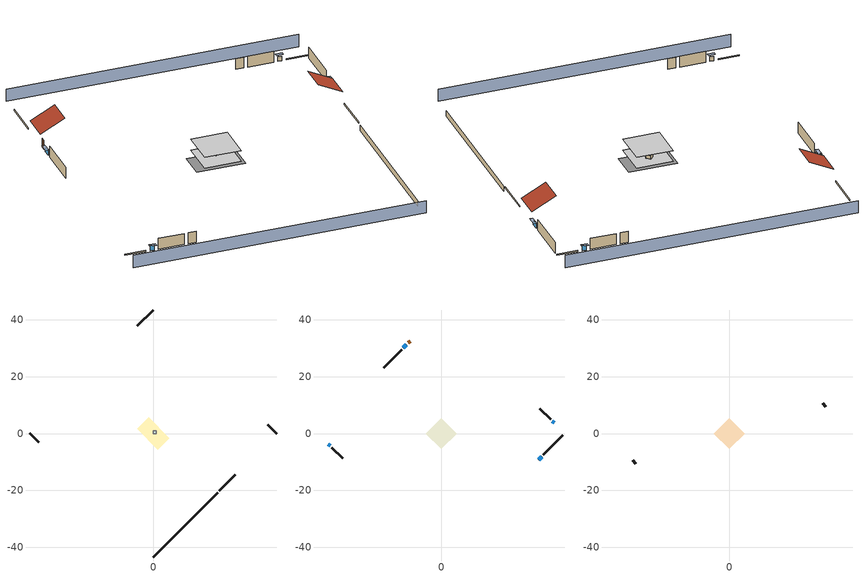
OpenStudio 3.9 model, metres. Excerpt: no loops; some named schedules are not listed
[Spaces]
crawlspace - vented 1
 floor foundation (Slab1 construction): -5.66,1.62 -1.62,5.66 5.66,-1.62 1.62,-5.66 z-0.91
 wall outside (RimJoist1 construction): 23.31,-20.19 28.91,-14.59 z0.3:0.61
 wall outside (RimJoist2 construction): -43.5,0 -40.38,-3.13 z0.3:0.61
 wall outside (RimJoist3 construction): 0,43.5 -5.6,37.9 z0.3:0.61
 wall outside (RimJoist4 construction): 43.5,0 40.38,3.13 z0.3:0.61
 wall foundation (FoundationWall1 construction): 0,-43.5 22.65,-20.85 z-0.91:0.3
furnace airloop ret air space
 floor adiabatic (AdiabaticConst): 0,0 0,1 1,1 1,0 z0
 wall adiabatic (AdiabaticConst): 0,1 0,0 1,0 1,1 0,1 z0:1
 ceiling adiabatic (AdiabaticConst): 1,0 1,1 0,1 0,0 z1
conditioned space 1
 floor to crawlspace - vented 1 (Floor1 construction): -5.43,0 0,5.43 5.43,0 0,-5.43 z0.3
 wall outside (Wall1 construction): 36,-7.5 42.84,-0.66 z0.3:2.74
 wall outside (Wall2 construction): -38.51,-4.99 -34.71,-8.79 z0.3:2.74
 wall outside (Wall3 construction): -13.99,29.51 -20.3,23.2 z0.3:2.74
 wall outside (Wall4 construction): 38.51,4.99 34.71,8.79 z0.3:2.74
 wall outside (AdiabaticWallConstruction): 34.28,-9.22 35.34,-8.16 / -12.28,31.22 -13.34,30.16 z0.3:1.31; -39.72,-3.78 -39.16,-4.34 / 39.72,3.78 39.16,4.34 z0.3:1.37
 wall outside (AdiabaticWallConstruction 1): -10.97,32.53 -11.62,31.88 z0.3:2.34
 window (WindowConstruction): 34.28,-9.22 35.34,-8.16 z0.3:1.31
 window (WindowConstruction 1): -39.72,-3.78 -39.16,-4.34 z0.3:1.37
 window (WindowConstruction 2): -12.28,31.22 -13.34,30.17 z0.3:1.31
 window (WindowConstruction 3): 39.72,3.78 39.16,4.34 z0.3:1.37
 door (Door): -10.97,32.53 -11.62,31.88 z0.3:2.34
attic - vented 1
 floor to conditioned space 1 (Floor2 construction Reversed): -5.43,0 0,5.43 5.43,0 0,-5.43 z2.74
 wall outside (Wall5 construction): -34.05,-9.45 -32.86,-10.64 z0.3:2.74
 wall outside (Wall6 construction): 34.05,9.45 32.86,10.64 z0.3:2.74
 roof outside (Roof1 construction): 33.63,-9.87,2.74 30,-6.25,5.31 25.94,-10.3,5.31 29.57,-13.93,2.74
 roof outside (Roof2 construction): -10.32,33.18,2.74 -6.69,29.55,5.31 -2.63,33.61,5.31 -6.26,37.24,2.74
shading: 46.73,3.23 3.23,46.73 / -46.73,-3.23 -3.23,-46.73 z0:2.74; 35.56,-7.94 34.07,-9.43 34.5,-9.86 35.99,-8.38 z1.62; -38.95,-4.55 -39.93,-3.57 -40.37,-4 -39.38,-4.98 z1.68; -13.55,29.95 -12.06,31.44 -12.49,31.87 -13.98,30.38 z1.62; 38.95,4.55 39.93,3.57 40.37,4 39.38,4.98 z1.68
[Site]
Portland Intl Arpt_OR: Latitude {deg}=45.59; Longitude {deg}=-122.6; Time Zone {hr}=-8; Elevation {m}=33; Terrain=Suburbs; Keep Site Location Information=Yes
[Site:GroundTemperature:Shallow]
10.2558, 8.96328, 8.85977, 9.47314, 11.9355, 14.3863, 16.5111, 17.8571, 17.9714, 16.8767, 14.8061, 12.4304
[Site:WaterMainsTemperature]
Calculation Method=Schedule; Temperature Schedule=mains temperature schedule
[Building]
Building 1
[Material] Roughness=Rough
Name | Thickness {m} | Conductivity {W/m-K} | Density {kg/m3} | Specific Heat {J/kg-K} | Thermal Absorptance | Solar Absorptance | Visible Absorptance
asphalt or fiberglass shingles | 0.00635 | 0.162714 | 1121.4 | 1465.45 | 0.9 | 0.85 | 0.85
roof rigid ins | 0.00281632 | 0.029427 | 32.04 | 1214.23 | 0.9 | 0.7 | 0.7
osb sheathing 0.5 in. | 0.0127 | 0.115458 | 512.64 | 1214.23 | 0.9 | 0.6 | 0.6
wood siding | 0.0254 | 0.102417 | 544.68 | 1172.36 | 0.9 | 0.85 | 0.85
osb sheathing 0.5 in. 1 | 0.0127 | 0.115458 | 512.64 | 1214.23 | 0.9 | 0.7 | 0.7
wall stud and cavity | 0.1397 | 0.550994 | 139.0536 | 1170.24 | 0.9 | 0.7 | 0.7
gypsum board | 0.0127 | 0.160291 | 801 | 837.4 | 0.9 | 0.6 | 0.6
wall stud and cavity 1 | 0.1397 | 0.727959 | 139.0536 | 1170.24 | 0.9 | 0.6 | 0.6
rim joist stud and cavity | 0.0508 | 0.178688 | 50.32683 | 1063.81 | 0.9 | 0.6 | 0.6
floor stud and cavity | 0.1397 | 0.923637 | 92.3553 | 1139.71 | 0.9 | 0.7 | 0.7
osb sheathing 0.75 in. | 0.01905 | 0.115458 | 512.64 | 1214.23 | 0.9 | 0.7 | 0.7
floor covering | 0.0127 | 0.0433444 | 54.468 | 1339.84 | 0.9 | 0.6 | 0.6
ceiling loosefill ins | 0.254 | 0.0480833 | 16.02 | 1046.75 | 0.9 | 0.7 | 0.7
ceiling stud and cavity | 0.1397 | 0.104117 | 65.682 | 1177.47 | 0.9 | 0.7 | 0.7
concrete 8.0 in. | 0.2032 | 1.803125 | 2242.8 | 837.4 | 0.9 | 0.7 | 0.7
soil 0.5 in. | 0.0127 | 1.3848 | 1842.3 | 418.7 | 0.9 | 0.7 | 0.7
wood siding 1; wood siding 2 | 0.0254 | 0.102417 | 544.68 | 1172.36
wall rigid ins | 0.512978 | 0.029427 | 32.04 | 1214.23 | 0.9 | 0.7 | 0.7
wall stud and cavity 2 | 0.0889 | 0.380278 | 52.3479 | 1209.89 | 0.9 | 0.7 | 0.7
door material | 0.04445 | 0.0612267 | 512.64 | 1214.23 | 0.9 | 0.7 | 0.7
wall stud and cavity 3 | 0.0889 | 0.391764 | 83.0341 | 1211.67 | 0.9 | 0.7 | 0.7
furniture material conditioned space 1 | 0.1524 | 0.115458 | 640.8 | 1214.23 | 0.9 | 0.6 | 0.6
[Construction]
Roof1 construction; Roof2 construction: asphalt or fiberglass shingles, roof rigid ins, osb sheathing 0.5 in.
Wall1 construction; Wall2 construction; Wall3 construction; Wall4 construction: wood siding, osb sheathing 0.5 in. 1, wall stud and cavity, gypsum board
Wall5 construction; Wall6 construction: wood siding, osb sheathing 0.5 in. 1, wall stud and cavity 1
RimJoist1 construction; RimJoist2 construction; RimJoist3 construction; RimJoist4 construction: wood siding, rim joist stud and cavity
Floor1 construction: floor stud and cavity, osb sheathing 0.75 in., floor covering
Floor2 construction Reversed: gypsum board, ceiling stud and cavity, ceiling loosefill ins
FoundationWall1 construction: concrete 8.0 in.
Slab1 construction: soil 0.5 in.
WindowConstruction; WindowConstruction 1; WindowConstruction 2; WindowConstruction 3: WindowMaterial
AdiabaticWallConstruction: wood siding 1, wall rigid ins, wall stud and cavity 2, gypsum board
Door: door material
AdiabaticWallConstruction 1: wood siding 2, wall rigid ins, wall stud and cavity 2, gypsum board
PartitionWallConstruction: gypsum board, wall stud and cavity 3, gypsum board
furniture construction conditioned space 1: furniture material conditioned space 1
AdiabaticConst: Adiabatic
[WindowMaterial:SimpleGlazingSystem]
WindowMaterial: U-Factor {W/m2-K}=4.31528; Solar Heat Gain Coefficient=0.67
[Material:NoMass]
Adiabatic: Roughness=Rough; Thermal Resistance {m2-K/W}=176.1
[ThermalZone] Multiplier=1; Use Ideal Air Loads=No
Name | Volume {m3} | Thermostat
conditioned space | 143.623 | conditioned space temperature setpoint
attic - vented | 33.6932
crawlspace - vented | 71.8115
furnace airloop ret air zone | 1
[Sizing:Zone] Zone Cooling Design Supply Air Temperature Input Method=SupplyAirTemperature; Zone Cooling Design Supply Air Temperature {C}=14; Zone Cooling Design Supply Air Temperature Difference {deltaC}=11.11; Zone Heating Design Supply Air Temperature Input Method=SupplyAirTemperature; Zone Heating Design Supply Air Temperature {C}=40; Zone Heating Design Supply Air Temperature Difference {deltaC}=11.11; Zone Cooling Design Supply Air Humidity Ratio {kg-H2O/kg-air}=0.0085; Zone Heating Design Supply Air Humidity Ratio {kg-H2O/kg-air}=0.008; Cooling Design Air Flow Method=DesignDay; Heating Design Air Flow Method=DesignDay; Account for Dedicated Outdoor Air System=No; Dedicated Outdoor Air System Control Strategy=NeutralSupplyAir; Dedicated Outdoor Air Low Setpoint Temperature for Design {C}=autosize; Dedicated Outdoor Air High Setpoint Temperature for Design {C}=autosize; Zone Load Sizing Method=Sensible Load Only No Latent Load; Zone Latent Cooling Design Supply Air Humidity Ratio Input Method=HumidityRatioDifference; Zone Cooling Design Supply Air Humidity Ratio Difference {kgWater/kgDryAir}=0.005; Zone Latent Heating Design Supply Air Humidity Ratio Input Method=HumidityRatioDifference; Zone Humidification Design Supply Air Humidity Ratio Difference {kgWater/kgDryAir}=0.005; Sizing Option=Coincident
attic - vented; crawlspace - vented; furnace airloop ret air zone
[Space]
Name | Thermal Zone | Volume {m3}
conditioned space 1 | conditioned space | 143.623
attic - vented 1 | attic - vented | 33.6932
crawlspace - vented 1 | crawlspace - vented | 71.8115
furnace airloop ret air space | furnace airloop ret air zone
[ThermostatSetpoint:DualSetpoint]
conditioned space temperature setpoint: Heating Setpoint Temperature Schedule=heating setpoint; Cooling Setpoint Temperature Schedule=cooling setpoint; Temperature Difference Between Cutout And Setpoint {deltaC}=0
[Foundation:Kiva]
Foundation Kiva 1: Initial Indoor Air Temperature {C}=8.74991; Wall Height Above Grade {m}=0.3048; Wall Depth Below Slab {m}=0.2032
[Foundation:Kiva:Settings]
Soil Conductivity {W/m-K}=1.3848; Soil Density {kg/m3}=1842.3; Soil Specific Heat {J/kg-K}=418.7; Ground Solar Absorptivity=0.9; Ground Thermal Absorptivity=0.9; Ground Surface Roughness {m}=0.03; Far-Field Width {m}=40; Deep-Ground Boundary Condition=ZeroFlux; Deep-Ground Depth {m}=40; Minimum Cell Dimension {m}=0.2; Maximum Cell Growth Coefficient=3; Simulation Timestep=Timestep
[SurfaceProperty:ExposedFoundationPerimeter]
Slab1: Exposed Perimeter Calculation Method=TotalExposedPerimeter; Total Exposed Perimeter {m}=32.03448
[SurfaceProperty:IncidentSolarMultiplier] Incident Solar Multiplier=1; Incident Solar Multiplier Schedule=trans schedule winter=0.85 summer=0.7
Window1; Window2; Window3; Window4
[InternalMass:Definition] Design Level Calculation Method=SurfaceArea
Name | Construction | Surface Area {m2}
partition wall mass | PartitionWallConstruction | 58.90053
furniture mass conditioned space 1 | furniture construction conditioned space 1 | 23.56021
[InternalMass] Space or SpaceType=conditioned space 1; Multiplier=1
Name | Internal Mass Definition
partition wall mass | partition wall mass
furniture mass conditioned space 1 | furniture mass conditioned space 1
[EnergyManagementSystem:Sensor]
Name | Output Variable or Output Meter Index Key | Output Variable or Output Meter
water_heater_T_set | water heater setpoint | Schedule Value
out_pb_s |  | Site Outdoor Air Barometric Pressure
out_wt_s |  | Site Outdoor Air Humidity Ratio
site_vw_s |  | Site Wind Speed
cool_season | cooling season schedule | Schedule Value
furnace_airloop_AH_MFR_s | Node 15 | System Node Mass Flow Rate
furnace_airloop_AH_VFR_s | Node 15 | System Node Current Density Volume Flow Rate
furnace_airloop_AH_Tout_s | Node 15 | System Node Temperature
furnace_airloop_AH_Wout_s | Node 15 | System Node Humidity Ratio
furnace_airloop_RA_T_s | Node 18 | System Node Temperature
furnace_airloop_Ra_W_s | Node 18 | System Node Humidity Ratio
furnace_airloop_0_DZ_T_s | crawlspace - vented | Zone Air Temperature
furnace_airloop_0_DZ_W_s | crawlspace - vented | Zone Mean Air Humidity Ratio
natural_vent_s | natural vent schedule | Schedule Value
htg_sp_s | heating setpoint | Schedule Value
clg_sp_s | cooling setpoint | Schedule Value
mech_vent_range_fan_0_sch_s | mech vent range fan 0 schedule | Schedule Value
mech_vent_bath_fan_0_sch_s | mech vent bath fan 0 schedule | Schedule Value
clothes_dryer_exhaust_0_sch_s | clothes_dryer | Schedule Value
htg_load_cond |  | Heating:EnergyTransfer:Zone:CONDITIONED SPACE
clg_load_cond |  | Cooling:EnergyTransfer:Zone:CONDITIONED SPACE
htg_load_duct |  | Heating:EnergyTransfer:Zone:FURNACE AIRLOOP RET AIR ZONE
clg_load_duct |  | Cooling:EnergyTransfer:Zone:FURNACE AIRLOOP RET AIR ZONE
s_conv | Floor1 | Surface Inside Face Convection Heat Gain Energy
s_ig | Floor1 | Surface Inside Face Internal Gains Radiation Heat Gain Energy
s_sol | Floor1 | Surface Inside Face Solar Radiation Heat Gain Energy
s_lgt | Floor1 | Surface Inside Face Lights Radiation Heat Gain Energy
s_surf | Floor1 | Surface Inside Face Net Surface Thermal Radiation Heat Gain Energy
s_conv_1 | Floor2 | Surface Inside Face Convection Heat Gain Energy
s_ig_1 | Floor2 | Surface Inside Face Internal Gains Radiation Heat Gain Energy
s_sol_1 | Floor2 | Surface Inside Face Solar Radiation Heat Gain Energy
s_lgt_1 | Floor2 | Surface Inside Face Lights Radiation Heat Gain Energy
s_surf_1 | Floor2 | Surface Inside Face Net Surface Thermal Radiation Heat Gain Energy
ss_sol | Door1 | Surface Inside Face Solar Radiation Heat Gain Energy
ss_lgt | Door1 | Surface Inside Face Lights Radiation Heat Gain Energy
ss_conv | Door1 | Surface Inside Face Convection Heat Gain Energy
ss_ig | Door1 | Surface Inside Face Internal Gains Radiation Heat Gain Energy
ss_surf | Door1 | Surface Inside Face Net Surface Thermal Radiation Heat Gain Energy
ss_conv_1 | Window1 | Surface Inside Face Convection Heat Gain Energy
ss_ig_1 | Window1 | Surface Inside Face Internal Gains Radiation Heat Gain Energy
ss_surf_1 | Window1 | Surface Inside Face Net Surface Thermal Radiation Heat Gain Energy
ss_trans_in | Window1 | Surface Window Transmitted Solar Radiation Rate
ss_back_out | Window1 | Surface Window Shortwave from Zone Back Out Window Heat Transfer Rate
ss_trans_out | Window1 | Surface Inside Face Initial Transmitted Diffuse Transmitted Out Window Solar Radiation Rate
ss_conv_2 | Window2 | Surface Inside Face Convection Heat Gain Energy
ss_ig_2 | Window2 | Surface Inside Face Internal Gains Radiation Heat Gain Energy
ss_surf_2 | Window2 | Surface Inside Face Net Surface Thermal Radiation Heat Gain Energy
ss_trans_in_1 | Window2 | Surface Window Transmitted Solar Radiation Rate
ss_back_out_1 | Window2 | Surface Window Shortwave from Zone Back Out Window Heat Transfer Rate
ss_trans_out_1 | Window2 | Surface Inside Face Initial Transmitted Diffuse Transmitted Out Window Solar Radiation Rate
ss_conv_3 | Window3 | Surface Inside Face Convection Heat Gain Energy
ss_ig_3 | Window3 | Surface Inside Face Internal Gains Radiation Heat Gain Energy
ss_surf_3 | Window3 | Surface Inside Face Net Surface Thermal Radiation Heat Gain Energy
ss_trans_in_2 | Window3 | Surface Window Transmitted Solar Radiation Rate
ss_back_out_2 | Window3 | Surface Window Shortwave from Zone Back Out Window Heat Transfer Rate
ss_trans_out_2 | Window3 | Surface Inside Face Initial Transmitted Diffuse Transmitted Out Window Solar Radiation Rate
ss_conv_4 | Window4 | Surface Inside Face Convection Heat Gain Energy
ss_ig_4 | Window4 | Surface Inside Face Internal Gains Radiation Heat Gain Energy
ss_surf_4 | Window4 | Surface Inside Face Net Surface Thermal Radiation Heat Gain Energy
ss_trans_in_3 | Window4 | Surface Window Transmitted Solar Radiation Rate
ss_back_out_3 | Window4 | Surface Window Shortwave from Zone Back Out Window Heat Transfer Rate
ss_trans_out_3 | Window4 | Surface Inside Face Initial Transmitted Diffuse Transmitted Out Window Solar Radiation Rate
s_conv_2 | Wall1 | Surface Inside Face Convection Heat Gain Energy
s_ig_2 | Wall1 | Surface Inside Face Internal Gains Radiation Heat Gain Energy
s_sol_2 | Wall1 | Surface Inside Face Solar Radiation Heat Gain Energy
s_lgt_2 | Wall1 | Surface Inside Face Lights Radiation Heat Gain Energy
s_surf_2 | Wall1 | Surface Inside Face Net Surface Thermal Radiation Heat Gain Energy
s_conv_3 | Wall2 | Surface Inside Face Convection Heat Gain Energy
s_ig_3 | Wall2 | Surface Inside Face Internal Gains Radiation Heat Gain Energy
s_sol_3 | Wall2 | Surface Inside Face Solar Radiation Heat Gain Energy
s_lgt_3 | Wall2 | Surface Inside Face Lights Radiation Heat Gain Energy
s_surf_3 | Wall2 | Surface Inside Face Net Surface Thermal Radiation Heat Gain Energy
s_conv_4 | Wall3 | Surface Inside Face Convection Heat Gain Energy
s_ig_4 | Wall3 | Surface Inside Face Internal Gains Radiation Heat Gain Energy
s_sol_4 | Wall3 | Surface Inside Face Solar Radiation Heat Gain Energy
s_lgt_4 | Wall3 | Surface Inside Face Lights Radiation Heat Gain Energy
s_surf_4 | Wall3 | Surface Inside Face Net Surface Thermal Radiation Heat Gain Energy
s_conv_5 | Wall4 | Surface Inside Face Convection Heat Gain Energy
s_ig_5 | Wall4 | Surface Inside Face Internal Gains Radiation Heat Gain Energy
s_sol_5 | Wall4 | Surface Inside Face Solar Radiation Heat Gain Energy
s_lgt_5 | Wall4 | Surface Inside Face Lights Radiation Heat Gain Energy
s_surf_5 | Wall4 | Surface Inside Face Net Surface Thermal Radiation Heat Gain Energy
im_conv | furniture mass conditioned space 1 | Surface Inside Face Convection Heat Gain Energy
im_ig | furniture mass conditioned space 1 | Surface Inside Face Internal Gains Radiation Heat Gain Energy
im_sol | furniture mass conditioned space 1 | Surface Inside Face Solar Radiation Heat Gain Energy
im_lgt | furniture mass conditioned space 1 | Surface Inside Face Lights Radiation Heat Gain Energy
im_surf | furniture mass conditioned space 1 | Surface Inside Face Net Surface Thermal Radiation Heat Gain Energy
im_conv_1 | partition wall mass | Surface Inside Face Convection Heat Gain Energy
im_ig_1 | partition wall mass | Surface Inside Face Internal Gains Radiation Heat Gain Energy
im_sol_1 | partition wall mass | Surface Inside Face Solar Radiation Heat Gain Energy
im_lgt_1 | partition wall mass | Surface Inside Face Lights Radiation Heat Gain Energy
im_surf_1 | partition wall mass | Surface Inside Face Net Surface Thermal Radiation Heat Gain Energy
airflow_gain | infil flow | Infiltration Sensible Heat Gain Energy
airflow_loss | infil flow | Infiltration Sensible Heat Loss Energy
airflow_gain_1 | natural vent flow | Infiltration Sensible Heat Gain Energy
airflow_loss_1 | natural vent flow | Infiltration Sensible Heat Loss Energy
airflow_gain_2 | whole house fan flow | Infiltration Sensible Heat Gain Energy
airflow_loss_2 | whole house fan flow | Infiltration Sensible Heat Loss Energy
mv_conv | mech vent bath fan 0 | Electric Equipment Convective Heating Energy
mv_rad | mech vent bath fan 0 | Electric Equipment Radiant Heating Energy
mv_conv_1 | mech vent house fan | Electric Equipment Convective Heating Energy
mv_rad_1 | mech vent house fan | Electric Equipment Radiant Heating Energy
mv_conv_2 | mech vent house fan cfis | Electric Equipment Convective Heating Energy
mv_rad_2 | mech vent house fan cfis | Electric Equipment Radiant Heating Energy
mv_conv_3 | mech vent range fan 0 | Electric Equipment Convective Heating Energy
mv_rad_3 | mech vent range fan 0 | Electric Equipment Radiant Heating Energy
mv_conv_4 | mech vent house fan latent load | Other Equipment Convective Heating Energy
mv_rad_4 | mech vent house fan latent load | Other Equipment Radiant Heating Energy
mv_conv_5 | mech vent house fan sensible load | Other Equipment Convective Heating Energy
mv_rad_5 | mech vent house fan sensible load | Other Equipment Radiant Heating Energy
ducts_conv | furnace airloop_0 RetCondToRP | Other Equipment Convective Heating Energy
ducts_rad | furnace airloop_0 RetCondToRP | Other Equipment Radiant Heating Energy
ducts_conv_1 | furnace airloop_0 RetLatLkToRP | Other Equipment Convective Heating Energy
ducts_rad_1 | furnace airloop_0 RetLatLkToRP | Other Equipment Radiant Heating Energy
ducts_conv_2 | furnace airloop_0 RetSensLkToRP | Other Equipment Convective Heating Energy
ducts_rad_2 | furnace airloop_0 RetSensLkToRP | Other Equipment Radiant Heating Energy
ducts_conv_3 | furnace airloop_0 SupCondToLv | Other Equipment Convective Heating Energy
ducts_rad_3 | furnace airloop_0 SupCondToLv | Other Equipment Radiant Heating Energy
ducts_conv_4 | furnace airloop_0 SupLatLkToCond | Other Equipment Convective Heating Energy
[ElectricEquipment:Definition] Design Level Calculation Method=EquipmentLevel
Name | Design Level {W} | Fraction Latent | Fraction Radiant | Fraction Lost
ceiling fan | 17.6687 | 0 | 0.558 | 0
clothes washer | 699.741 | 0.03 | 0.162 | 0.7
clothes dryer | 3128.93 | 0.015 | 0.081 | 0.85
fridge | 51.9007 | 0 | 0.6 | 0
cooking range | 1564.34 | 0.08 | 0.432 | 0.2
misc tv | 1081.35 | 0 | 0.6 | 0
misc plug loads | 774.493 | 0.021 | 0.558 | 0.049
whole house fan; mech vent house fan | 0 | 0 | 0 | 1
mech vent house fan cfis | 0 | 0 | 0 | 0
mech vent range fan 0 | 30 | 0 | 0 | 1
mech vent bath fan 0 | 15 | 0 | 0 | 1
[ElectricEquipment] Space or SpaceType=conditioned space 1
Name | Electric Equipment Definition | Schedule
ceiling fan | ceiling fan | ceiling_fan
clothes washer | clothes washer | clothes_washer
clothes dryer | clothes dryer | clothes_dryer
fridge | fridge | fridge schedule
cooking range | cooking range | cooking_range
misc tv | misc tv | plug_loads_tv
misc plug loads | misc plug loads | plug_loads_other
whole house fan | whole house fan | Always On Discrete
mech vent house fan | mech vent house fan | mech vent house fan schedule
mech vent house fan cfis | mech vent house fan cfis | mech vent house fan cfis schedule
mech vent range fan 0 | mech vent range fan 0 | mech vent range fan 0 schedule
mech vent bath fan 0 | mech vent bath fan 0 | mech vent bath fan 0 schedule
[OtherEquipment:Definition] Design Level Calculation Method=EquipmentLevel
Name | Design Level {W} | Fraction Latent | Fraction Radiant | Fraction Lost
water heater sens; furnace airloop_0 SupSensLkToCond; furnace airloop_0 SupCondToLv; furnace airloop_0 RetCondToRP; furnace airloop_0 RetSensLkToRP; furnace airloop_0 SupCondToDZ; furnace airloop_0 RetCondToDZ; furnace airloop_0 SupSensLkToDZ; mech vent house fan sensible load | 0 | 0 | 0 | 0
water heater lat; furnace airloop_0 SupLatLkToCond; furnace airloop_0 RetLatLkToRP; furnace airloop_0 SupLatLkToDZ; mech vent house fan latent load | 0 | 1 | 0 | 0
water heater energy adjustment1 | 0.01 | 0 | 0 | 1
clothes dryer 2 | 0 | 0.015 | 0.081 | 0.85
cooking range 2 | 0 | 0.08 | 0.432 | 0.2
general water use sensible | -98.09 | 0 | 0.6 | 0
general water use latent | 99.529 | 1 | 0 | 0
[OtherEquipment]
Name | Other Equipment Definition | Space or SpaceType | Schedule | Fuel Type
water heater sens | water heater sens | conditioned space 1 | Always On Discrete
water heater lat | water heater lat | conditioned space 1 | Always On Discrete
water heater energy adjustment1 | water heater energy adjustment1 | conditioned space 1 | Always On Discrete | Electricity
clothes dryer 1 | clothes dryer 2 | conditioned space 1 | clothes_dryer | Electricity
cooking range 1 | cooking range 2 | conditioned space 1 | cooking_range | Electricity
general water use sensible | general water use sensible | conditioned space 1 | general water use schedule
general water use latent | general water use latent | conditioned space 1 | general water use schedule
furnace airloop_0 SupSensLkToCond | furnace airloop_0 SupSensLkToCond | conditioned space 1 | Always On Discrete
furnace airloop_0 SupLatLkToCond | furnace airloop_0 SupLatLkToCond | conditioned space 1 | Always On Discrete
furnace airloop_0 SupCondToLv | furnace airloop_0 SupCondToLv | conditioned space 1 | Always On Discrete
furnace airloop_0 RetCondToRP | furnace airloop_0 RetCondToRP | furnace airloop ret air space | Always On Discrete
furnace airloop_0 RetSensLkToRP | furnace airloop_0 RetSensLkToRP | furnace airloop ret air space | Always On Discrete
furnace airloop_0 RetLatLkToRP | furnace airloop_0 RetLatLkToRP | furnace airloop ret air space | Always On Discrete
furnace airloop_0 SupCondToDZ | furnace airloop_0 SupCondToDZ | crawlspace - vented 1 | Always On Discrete
furnace airloop_0 RetCondToDZ | furnace airloop_0 RetCondToDZ | crawlspace - vented 1 | Always On Discrete
furnace airloop_0 SupSensLkToDZ | furnace airloop_0 SupSensLkToDZ | crawlspace - vented 1 | Always On Discrete
furnace airloop_0 SupLatLkToDZ | furnace airloop_0 SupLatLkToDZ | crawlspace - vented 1 | Always On Discrete
mech vent house fan sensible load | mech vent house fan sensible load | conditioned space 1 | Always On Discrete
mech vent house fan latent load | mech vent house fan latent load | conditioned space 1 | Always On Discrete
[WaterUse:Equipment:Definition]
clothes washer: Peak Flow Rate {m3/s}=1.21196e-05
[Lights:Definition]
interior lighting: Design Level Calculation Method=LightingLevel; Lighting Level {W}=130.115; Fraction Radiant=0.6; Fraction Visible=0.2; Return Air Fraction=0
[Lights]
interior lighting: Lights Definition=interior lighting; Space or SpaceType=conditioned space 1; Schedule=lighting_interior; Fraction Replaceable=1
[Exterior:Lights:Definition]
exterior lighting: Design Level {W}=5.05151
[Exterior:Lights]
exterior lighting: Exterior Lights Definition=exterior lighting; Schedule=exterior lighting schedule
[People:Definition]
occupants: Number of People Calculation Method=People; Number of People {people}=5; Fraction Radiant=0.314171; Sensible Heat Fraction=0.56303; Carbon Dioxide Generation Rate {m3/s-W}=0; Enable ASHRAE 55 Comfort Warnings=No; Mean Radiant Temperature Calculation Type=EnclosureAveraged
[People]
occupants: People Definition=occupants; Space or SpaceType=conditioned space 1; Number of People Schedule=occupants; Activity Level Schedule=occupants activity schedule; Multiplier=1
[ZoneMixing] Schedule=Always On Continuous; Design Flow Rate Calculation Method=Flow/Zone; Design Flow Rate {m3/s}=0
Name | Zone or Space | Source Zone or Space
furnace airloop_0 ZoneMixDZToCond mix | conditioned space | crawlspace - vented
furnace airloop_0 ZoneMixCondToDZ mix | crawlspace - vented | conditioned space
whole house fan mix | attic - vented | conditioned space
[SpaceInfiltration:DesignFlowRate] Schedule=Always On Discrete
Name | Space or SpaceType | Design Flow Rate Calculation Method | Design Flow Rate {m3/s} | Air Changes per Hour {1/hr} | Constant Term Coefficient | Temperature Term Coefficient | Velocity Term Coefficient | Velocity Squared Term Coefficient
natural vent flow; whole house fan flow; infil flow | conditioned space 1 | Flow/Space | 0
infil crawlspace - vented 1 | crawlspace - vented 1 | AirChanges/Hour |  | 2.6013 | 1 | 0 | 0 | 0
crawlspace_vented 1 duct leakage imbalance infil flow | crawlspace - vented 1 | Flow/Space | 0
[SpaceInfiltration:EffectiveLeakageArea]
infil attic - vented 1: Space or SpaceType=attic - vented 1; Schedule=Always On Discrete; Effective Air Leakage Area {cm2}=1963.15; Stack Coefficient=0.000119335; Wind Coefficient=3.30494e-05
